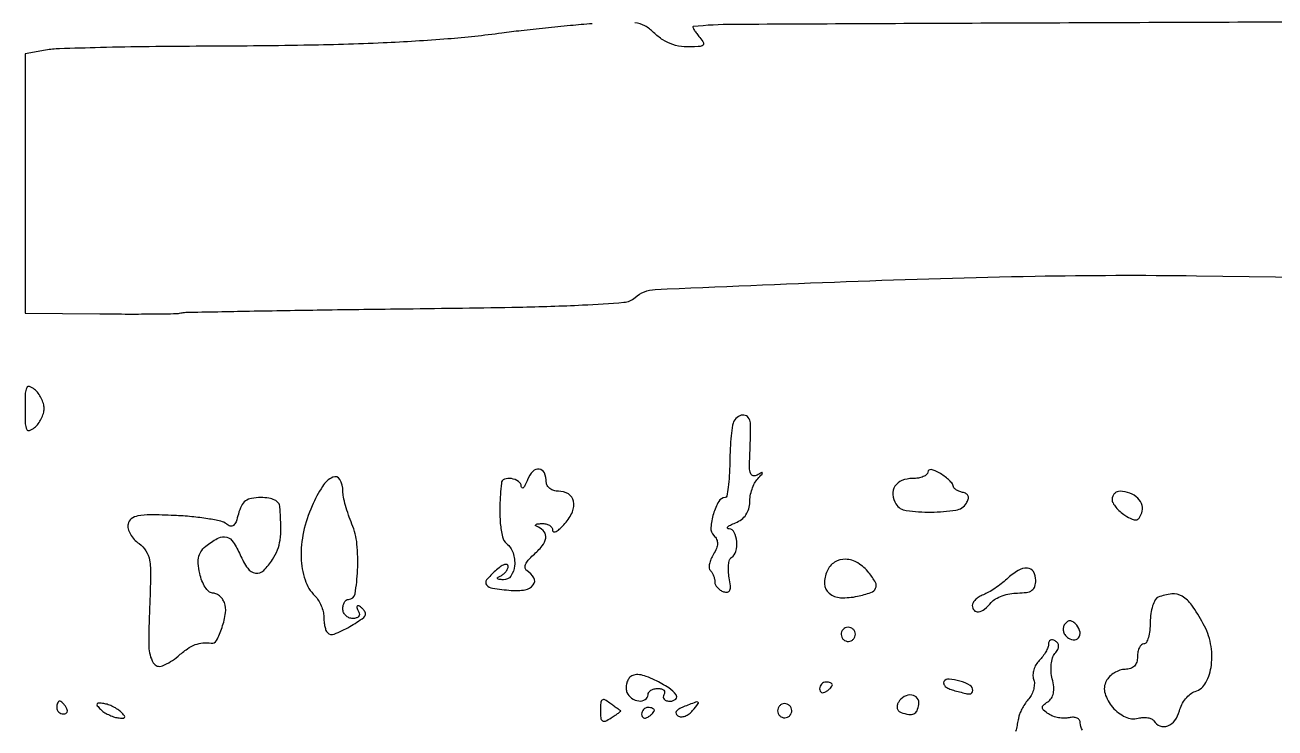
# Model space of a CAD drawing. Extents: x 0 to 5034, y 0 to 2560.
# Drawn here: x 0 to 196.6, y 1386.8 to 1497.3 of the extents above; entities that cross this region are included whole.
import ezdxf

# ---------------------------------------------------------------- set-up
doc = ezdxf.new("R2010")
doc.units = 0

msp = doc.modelspace()

# ---------------------------------------------------------------- linework, layer by layer
for points in [[(199.199265, 1497.736108, 0.000083), (154.365639, 1497.563352, 0.000258), (111.386465, 1497.368396, 0.023881), (105.127555, 1497.03758, 0.49395), (105.06091, 1496.92952, 0.03781), (105.230202, 1496.570414, 0.029138), (105.548621, 1496.078389, 0.015023), (106, 1495.5, -0.020246), (106.610627, 1494.70048, -0.174376), (106.727041, 1494.273996, -0.306037), (106.517954, 1494.011586, -0.055139), (105.872445, 1493.884846, -0.037198), (103.702479, 1493.864564, -0.061034), (101.899662, 1494.205551, -0.066146), (100.335333, 1494.943823, -0.053137), (98.886085, 1496.113915, 0.074313), (97.501035, 1497.138799, 0.087299), (95.950124, 1497.643369, 0.04655)], [(89.211764, 1497.480997, 0.004053), (85.785742, 1497.188494, 0.002683), (81.855956, 1496.799588, 0.0027), (78.041263, 1496.380557, 0.005243), (75, 1495.997503, -0.014409), (66.503426, 1495.085218, -0.008573), (56.344156, 1494.464742, -0.00685), (43.843731, 1494.087697, -0.00341), (28, 1493.935058, 0.002321), (19.527926, 1493.871891, 0.003127), (11.860937, 1493.731181, 0.002138), (5.434091, 1493.545528, 0.033527), (3.25, 1493.325983), (0, 1492.777418), (0, 1472.388709), (0, 1452), (11.75, 1451.881579, 0.002098), (16.3249, 1451.854671, 0.003092), (20.342188, 1451.872749, 0.001438), (23.761766, 1451.919122, 0.058295), (24.5, 1452.017811, -0.057565), (25.302741, 1452.126314, -0.000189), (35.330797, 1452.316556, -0.001053), (46.681754, 1452.503691, -0.000659), (59.966544, 1452.677215, 0.001577), (77.693705, 1452.941295, 0.007727), (87.706768, 1453.276893, 0.007629), (94.214104, 1453.695347, 0.162851), (95.966544, 1454.441112, -0.17213), (99.118406, 1455.715721, -0.001143), (129.188335, 1456.951921, -0.005042), (158.882485, 1457.804885, -0.008066), (184.25, 1457.868337), (205, 1457.58549)], [(166.339248, 1386.45103, -0.146832), (166, 1387.581346, 0.15599), (165.860889, 1388.016395, 0.13007), (165.485938, 1388.327839, 0.101294), (164.919201, 1388.462062, 0.066564), (164.25, 1388.393377, -0.062516), (163.470092, 1388.306969, -0.041557), (162.573437, 1388.394756, -0.041523), (161.702527, 1388.629854, -0.061909), (161, 1388.986996, -0.028444), (160.234177, 1389.57021, -0.203485), (160.031415, 1389.977837, -0.231748), (160.196336, 1390.373007, -0.03691), (160.885347, 1390.892666, 0.107549), (161.448971, 1391.457733, 0.094205), (161.760398, 1392.232963, 0.073031), (161.809027, 1393.238343, 0.037125), (161.592288, 1394.488319, -0.04314), (161.4074, 1395.636333, -0.04401), (161.424159, 1396.791258, -0.047829), (161.627139, 1397.802678, -0.100103), (162.005499, 1398.506626, 0.045478), (162.440149, 1399.139463, 0.122865), (162.582633, 1399.661536, 0.162648), (162.447374, 1400.09795, 0.098871), (162.048558, 1400.469989, 0.084519), (161.648003, 1400.632274, 0.163301), (161.308014, 1400.595602, 0.180874), (161.081785, 1400.367707, 0.106361), (161, 1399.987588, -0.093259), (160.899249, 1399.452118, -0.035253), (160.571856, 1398.761068, -0.033411), (160.100247, 1398.040783, -0.034737), (159.54249, 1397.399633, 0.064402), (159.027593, 1396.731754, 0.058793), (158.68038, 1395.934401, 0.062533), (158.544324, 1395.13383, 0.102822), (158.654365, 1394.458326, -0.095838), (158.775629, 1393.773738, -0.055876), (158.669319, 1392.943877, -0.053011), (158.367525, 1392.104023, -0.060531), (157.905706, 1391.386383, 0.023438), (157.383872, 1390.694007, 0.020704), (156.905697, 1389.927201, 0.021222), (156.532714, 1389.199697, 0.057382), (156.352291, 1388.649118, -0.002199), (156.228948, 1388.060133, -0.000716), (156.04169, 1387.191214, -0.000713), (155.830871, 1386.226366, -0.000803)]]:
    msp.add_lwpolyline(points, format="xyb")
for points in [[(0, 1437, 0.008681), (0.041623, 1434.602955, 0.107644), (0.265025, 1433.725061, 0.382744), (0.715918, 1433.547024, 0.084627), (1.5, 1434, 0.059806), (2.074091, 1434.605713, 0.043899), (2.559375, 1435.394767, 0.044601), (2.890374, 1436.23689, 0.071461), (3, 1437, 0.071461), (2.890374, 1437.76311, 0.044601), (2.559375, 1438.605233, 0.043899), (2.074091, 1439.394287, 0.059806), (1.5, 1440, 0.084627), (0.715918, 1440.452976, 0.382744), (0.265025, 1440.274939, 0.107644), (0.041623, 1439.397045, 0.008681)], [(111.521709, 1435.035125, 0.102997), (111.284413, 1434.381611, 0.010368), (111.081133, 1432.72774, 0.012657), (110.928155, 1430.72538, 0.009749), (110.859269, 1428.535125, -0.010959), (110.787365, 1426.41244, -0.018026), (110.622643, 1424.623651, -0.012306), (110.405656, 1423.211697, -0.359834), (110.146577, 1422.992198, 0.266465), (109.132771, 1422.394243, 0.056077), (108.290219, 1420.429079, 0.055375), (107.893717, 1418.279003, 0.217622), (108.353003, 1417.046997, -0.083825), (108.791896, 1416.429797, -0.119113), (108.93415, 1415.774518, -0.09497), (108.77069, 1415.017676, -0.039061), (108.283815, 1414.082852, 0.040779), (107.888439, 1413.317312, 0.052965), (107.663278, 1412.561097, 0.063538), (107.627094, 1411.923085, 0.180716), (107.808855, 1411.524478, -0.064479), (108.073635, 1411.18092, -0.039126), (108.296976, 1410.718128, -0.038617), (108.449294, 1410.215451, -0.054309), (108.5, 1409.75, 0.11397), (108.603647, 1409.301196, 0.069753), (108.908761, 1408.848642, 0.064156), (109.359528, 1408.461055, 0.065165), (109.891525, 1408.202825, 0.119), (110.505425, 1408.150601, 0.264727), (110.860978, 1408.432061, 0.121119), (110.959799, 1409.120613, 0.022595), (110.775635, 1410.393359, -0.032881), (110.645005, 1411.448773, -0.042357), (110.671628, 1412.425212, -0.048121), (110.834745, 1413.197746, -0.180153), (111.134109, 1413.582884, 0.192466), (111.835362, 1414.530782, 0.085754), (111.970415, 1416.10522, 0.094171), (111.572643, 1417.524201, 0.271124), (110.75, 1418.063386, -0.209872), (110.517531, 1418.179841, -0.392017), (110.528125, 1418.373817, -0.077688), (110.958612, 1418.677237, -0.019179), (111.75, 1419.031162, 0.066288), (112.700062, 1419.568301, 0.079257), (113.411869, 1420.308776, 0.080602), (113.849698, 1421.223021, 0.071564), (114, 1422.267776, -0.046236), (114.091904, 1423.259514, -0.035696), (114.367188, 1424.310504, -0.036676), (114.770706, 1425.26265, -0.068608), (115.25, 1425.946704, 0.004203), (115.933071, 1426.69514, 0.222022), (115.988071, 1426.876527, 0.519061), (115.883916, 1426.929524, 0.007414), (115.165499, 1426.535463, -0.171865), (114.553894, 1426.426616, -0.268902), (114.152624, 1426.757566, -0.087018), (113.975549, 1427.718837, -0.013879), (114.012391, 1429.638759, 0.003631), (114.074723, 1431.208701, 0.003973), (114.112038, 1432.732948, 0.00372), (114.123893, 1434.037073, 0.019755), (114.096892, 1434.75, 0.147762), (113.775256, 1435.577385, 0.201764), (113.084513, 1435.962356, 0.172363), (112.23556, 1435.762595, 0.111648)], [(45.151126, 1421.689899, 0.050878), (43.811515, 1417.594051, 0.061465), (43.441454, 1413.567857, 0.070472), (44.047574, 1410.075231, 0.118768), (45.591246, 1407.551611, -0.057053), (46.130658, 1406.872731, -0.038878), (46.586178, 1405.997155, -0.039102), (46.897246, 1405.070399, -0.061495), (47, 1404.238095, 0.026747), (47.041233, 1403.467838, 0.029125), (47.164518, 1402.72834, 0.030363), (47.343864, 1402.11422, 0.110586), (47.56006, 1401.773273, 0.299993), (48.649502, 1401.549599, 0.032727), (51.075582, 1402.709091, 0.033664), (53.276432, 1404.146515, 0.387432), (53.451494, 1405.078485, 0.036115), (53.196657, 1405.431121, 0.040429), (52.90239, 1405.729305, 0.044351), (52.613456, 1405.936692, 0.134275), (52.381966, 1406, 0.287043), (52.245658, 1405.914721, 0.143517), (52.210388, 1405.70625, 0.074368), (52.298214, 1405.383844, 0.034804), (52.5, 1405, -0.139169), (52.607943, 1404.620352, -0.191142), (52.478525, 1404.29375, -0.138808), (52.110654, 1404.073267, -0.066118), (51.559017, 1404, -0.095165), (50.963945, 1404.114295, -0.09695), (50.457961, 1404.440625, -0.098802), (50.119235, 1404.927627, -0.103052), (50, 1405.5, -0.055946), (50.064403, 1406.073775, -0.075442), (50.255072, 1406.559375, -0.094745), (50.537054, 1406.885011, -0.16862), (50.868331, 1407, 0.364139), (51.909771, 1407.874401, 0.031597), (52.322143, 1411.582136, 0.036432), (52.21827, 1415.696521, 0.074564), (51.431228, 1418.818837, -0.016275), (50.88337, 1420.260199, -0.01548), (50.420423, 1421.758231, -0.015636), (50.09401, 1423.10667, -0.051603), (50, 1424.015135, 0.129258), (49.519934, 1425.841115, 0.394713), (48.404992, 1426.191798, 0.140523), (46.795702, 1424.762119, 0.036879)], [(79.054928, 1425.814245, -0.018692), (78.691911, 1424.998723, -0.073599), (78.380798, 1424.546997, -0.379234), (78.183535, 1424.528042, -0.2265), (78.063386, 1424.75, 0.234012), (77.623098, 1425.536363, 0.111081), (76.517035, 1425.977338, 0.12552), (75.416503, 1425.876233, 0.291158), (74.927666, 1425.25, 0.015332), (74.695524, 1421.710193, 0.030397), (74.768484, 1418.899159, 0.037048), (75.104192, 1416.829271, 0.162322), (75.75, 1415.791567, -0.139761), (76.77412, 1414.29718, -0.102956), (77.011347, 1412.294169, -0.128721), (76.430102, 1410.668295, -0.259742), (75.25, 1410.078947, -0.021021), (74.583427, 1410.137165, -0.185333), (74.327933, 1410.275306, -0.449116), (74.351958, 1410.45138, -0.051902), (74.75, 1410.662281, 0.067691), (75.227916, 1410.935095, 0.061674), (75.632812, 1411.333302, 0.065381), (75.907131, 1411.790976, 0.102705), (76, 1412.238321, 0.335115), (75.819229, 1412.477746, 0.159447), (75.410699, 1412.461867, 0.06735), (74.765011, 1412.117814, 0.027879), (73.993869, 1411.494452, 0.035808), (72.615746, 1410.055033, 0.356164), (72.609717, 1409.277171, 0.189894), (73.519079, 1408.757814, 0.013527), (76.468649, 1408.412493, 0.065363), (78.661375, 1408.502551, 0.183771), (79.960405, 1409.272558, 0.305421), (80.049066, 1410.386999, 0.126612), (78.95039, 1411.530661, -0.210112), (78.675584, 1411.929748, -0.145964), (78.731581, 1412.481984, -0.082823), (79.161615, 1413.173719, -0.033731), (79.95039, 1413.956973, 0.043329), (81.337833, 1415.388553, 0.126315), (81.909453, 1416.628913, 0.207056), (81.680391, 1417.616994, 0.13866), (80.75, 1418.337719, -0.051902), (80.351958, 1418.54862, -0.449116), (80.327933, 1418.724694, -0.185333), (80.583427, 1418.862835, -0.021021), (81.25, 1418.921053, -0.064265), (81.91909, 1418.865207, -0.084914), (82.485938, 1418.638113, -0.103795), (82.864366, 1418.280362, -0.152831), (83, 1417.84699, 0.360403), (83.182879, 1417.62623, 0.175791), (83.569151, 1417.688914, 0.062934), (84.19202, 1418.147465, 0.024014), (84.937537, 1418.927979, 0.074133), (86.106827, 1420.766552, 0.156652), (86.286453, 1422.428252, 0.210735), (85.478293, 1423.563893, 0.13504), (83.893011, 1424, -0.074526), (83.169717, 1424.10841, -0.088502), (82.556072, 1424.423289, -0.100659), (82.145854, 1424.89146, -0.130451), (82, 1425.440983, 0.103296), (81.702684, 1426.864779, 0.26415), (80.888579, 1427.474177, 0.240857), (79.878526, 1427.109318, 0.09277)], [(142, 1427.008474, -0.218178), (141.823205, 1426.622598, -0.078337), (141.297053, 1426.296239, -0.059564), (140.523259, 1426.073856, -0.040237), (139.606989, 1426, 0.095328), (137.94765, 1425.680737, 0.153529), (136.841864, 1424.777641, 0.167882), (136.509967, 1423.470276, 0.117924), (136.989828, 1422.016459, 0.224201), (138.621807, 1420.956276, 0.035812), (142.523889, 1420.708496, 0.035935), (146.426079, 1421.021411, 0.218405), (148.07636, 1422.107143, 0.061755), (148.371342, 1422.741155, 0.163907), (148.365027, 1423.234374, 0.179633), (148.066124, 1423.59418, 0.076685), (147.473668, 1423.823324, -0.041916), (146.909692, 1423.997636, -0.054313), (146.43289, 1424.253222, -0.065376), (146.105995, 1424.546444, -0.17915), (146, 1424.832777, 0.171791), (145.878985, 1425.174598, 0.030348), (145.4125, 1425.684256, 0.02977), (144.765798, 1426.239438, 0.022911), (144, 1426.767927, 0.03018), (143.189055, 1427.208745, 0.079634), (142.55543, 1427.390008, 0.169856), (142.1648, 1427.303965, 0.260005)], [(171, 1422.740547, 0.122277), (171.142135, 1422.168035, 0.047324), (171.594166, 1421.479995, 0.043229), (172.248795, 1420.794336, 0.040997), (173.022694, 1420.2179, 0.024551), (174.14147, 1419.593344, 0.149969), (174.787003, 1419.487617, 0.214242), (175.25309, 1419.778198, 0.056261), (175.668412, 1420.578278, 0.162596), (175.720862, 1421.768554, 0.127896), (175.061309, 1422.887177, 0.106345), (173.812772, 1423.69053, 0.08712), (172.25, 1423.984687, 0.100106), (171.772991, 1423.894285, 0.099376), (171.367188, 1423.625537, 0.099006), (171.095451, 1423.220024, 0.09857)], [(33.567207, 1420.411749, -0.026619), (33.193417, 1419.199653, -0.133475), (32.78582, 1418.625974, -0.248385), (32.293502, 1418.525784, -0.101995), (31.673398, 1418.856092, 0.119006), (30.817671, 1419.275621, 0.014542), (28.752343, 1419.672492, 0.016565), (26.229956, 1419.996197, 0.012969), (23.476553, 1420.185301, 0.007912), (19.699855, 1420.286586, 0.04866), (17.763288, 1420.119133, 0.116715), (16.717699, 1419.657365, 0.185145), (16.206967, 1418.836176, 0.115109), (16.23562, 1418.101014, 0.06097), (16.584215, 1417.252854, 0.055783), (17.177288, 1416.427699, 0.056345), (17.936283, 1415.757183, -0.0971), (19.032214, 1414.618322, -0.102602), (19.590263, 1413.171434, -0.04621), (19.760126, 1410.791933, -0.006091), (19.591657, 1405.730431, 0.013813), (19.481708, 1399.564915, 0.130483), (20.179175, 1397.03783, 0.374973), (21.6269, 1396.550813, 0.08054), (24.072021, 1398.062463, -0.025935), (25.546953, 1399.213304, -0.058927), (26.790522, 1399.881436, -0.072671), (27.980839, 1400.160407, -0.061727), (29.271967, 1400.111099, 0.32303), (30.141898, 1400.545827, 0.041395), (31.002959, 1402.583987, 0.043286), (31.543881, 1404.889371, 0.128286), (31.364959, 1406.491316, 0.0698), (31.04552, 1407.068096, 0.063238), (30.570228, 1407.556824, 0.066788), (30.017877, 1407.887657, 0.101919), (29.472466, 1408, -0.189778), (28.920477, 1408.217338, -0.061583), (28.346673, 1408.901918, -0.051177), (27.839266, 1409.895106, -0.038482), (27.484547, 1411.070359, -0.03339), (27.248197, 1412.640035, -0.084931), (27.347686, 1413.783874, -0.102483), (27.801521, 1414.698807, -0.06451), (28.655091, 1415.538555, -0.044519), (30.475041, 1416.678088, -0.192038), (31.722059, 1416.791855, -0.17994), (32.756234, 1416.014535, -0.038384), (33.839706, 1414, 0.049531), (35.037133, 1411.887636, 0.205377), (36.258937, 1411.136869, 0.230492), (37.543659, 1411.544435, 0.061509), (38.944642, 1413.25, 0.04749), (39.720737, 1414.778245, 0.059031), (40.125699, 1416.318735, 0.040519), (40.242235, 1418.320712, 0.01093), (40.1, 1421.5, 0.149599), (39.858676, 1422.134264, 0.111829), (39.27729, 1422.611668, 0.078574), (38.352462, 1422.905821, 0.037797), (37.108408, 1423, 0.042322), (35.632869, 1422.874879, 0.11601), (34.675856, 1422.470063, 0.123223), (34.033396, 1421.69862, 0.050872)], [(126.161349, 1411.454778, 0.116469), (125.76164, 1409.437749, 0.214196), (126.488028, 1407.965254, 0.162164), (128.296789, 1407.265833, 0.066008), (130.959041, 1407.491004, 0.027101), (133.050367, 1408.07068, 0.201246), (133.809096, 1408.738516, 0.246288), (133.780527, 1409.656189, 0.04011), (132.75, 1411.18121, 0.086432), (131.013412, 1412.716407, 0.128192), (129.080978, 1413.306758, 0.154536), (127.359199, 1412.839222, 0.143849)], [(154.438561, 1410.199511, -0.022478), (153.568251, 1409.461176, -0.0172), (152.55539, 1408.731653, -0.017496), (151.557953, 1408.1135, -0.038798), (150.75, 1407.730896, 0.047896), (150.08056, 1407.398867, 0.053706), (149.514062, 1406.956062, 0.061076), (149.126612, 1406.475004, 0.13991), (149, 1406.031385, 0.18796), (149.289724, 1405.287908, 0.250708), (149.96186, 1405.052916, 0.127762), (150.951547, 1405.482005, 0.053758), (152, 1406.5, -0.089397), (152.683429, 1407.075355, -0.043142), (153.724485, 1407.559375, -0.040938), (154.929421, 1407.889143, -0.046361), (156.122445, 1408, 0.033455), (157.544865, 1408.095281, 0.11896), (158.390306, 1408.423759, 0.16268), (158.844776, 1409.033045, 0.079754), (159, 1410, 0.13516), (158.627022, 1411.354555, 0.252601), (157.677605, 1411.921809, 0.149032), (156.214635, 1411.54486, 0.050149)], [(178.25, 1407.337719, 0.172505), (177.768737, 1406.911192, 0.048881), (177.367188, 1405.977851, 0.043052), (177.091934, 1404.761554, 0.034139), (177, 1403.416667, -0.027697), (176.927427, 1402.10753, -0.043521), (176.70625, 1401.003646, -0.053908), (176.385452, 1400.228607, -0.274241), (176, 1400, 0.191087), (175.618118, 1399.848523, 0.088204), (175.29375, 1399.4125, 0.068025), (175.073693, 1398.765418, 0.048028), (175, 1398, -0.072112), (174.874222, 1397.132439, -0.122754), (174.504398, 1396.504477, -0.12431), (173.886989, 1396.128551, -0.075033), (173.035184, 1396, 0.08276), (172.209941, 1395.862463, 0.057587), (171.355711, 1395.454726, 0.056727), (170.602853, 1394.853707, 0.073219), (170.076932, 1394.14375, 0.198933), (169.884934, 1392.203961, 0.10524), (171.071725, 1390.050992, 0.102071), (173.068872, 1388.520555, 0.178407), (175.1177, 1388.320528, -0.049117), (175.878492, 1388.441449, -0.056981), (176.610171, 1388.401627, -0.065923), (177.206347, 1388.217294, -0.14748), (177.558021, 1387.90612, 0.166286), (178.533971, 1387.104458, 0.183948), (179.75056, 1387.111419, 0.143289), (180.883775, 1387.980417, 0.096815), (181.580362, 1389.464165, -0.058737), (181.955342, 1390.450668, -0.050527), (182.565246, 1391.37844, -0.053051), (183.304946, 1392.113535, -0.092498), (184.064675, 1392.520527, 0.195655), (185.754159, 1393.92563, 0.092961), (186.619297, 1396.671545, 0.078202), (186.49739, 1400.032298, 0.079051), (185.348093, 1403.17965, 0.025115), (183.517094, 1406.11242, 0.108561), (182.017995, 1407.49834, 0.157435), (180.387629, 1407.858826, 0.072332)], [(128.552786, 1402.08541, 0.099038), (128.401684, 1401.679226, 0.097945), (128.417584, 1401.244476, 0.097945), (128.597789, 1400.848514, 0.099038), (128.91459, 1400.552786, 0.099038), (129.320774, 1400.401684, 0.097945), (129.755524, 1400.417584, 0.097945), (130.151486, 1400.597789, 0.099038), (130.447214, 1400.91459, 0.099038), (130.598316, 1401.320774, 0.097945), (130.582416, 1401.755524, 0.097945), (130.402211, 1402.151486, 0.099038), (130.08541, 1402.447214, 0.099038), (129.679226, 1402.598316, 0.097945), (129.244476, 1402.582416, 0.097945), (128.848514, 1402.402211, 0.099038)], [(163.484752, 1402.975329, 0.114276), (163.307912, 1402.452245, 0.100102), (163.366255, 1401.877086, 0.093512), (163.651783, 1401.338033, 0.085534), (164.121885, 1400.920242, 0.151786), (165.14345, 1400.654357, 0.273786), (165.84328, 1401.113988, 0.203084), (165.897905, 1402.115659, 0.110233), (165.225368, 1403.174632, 0.071657), (164.741877, 1403.536366, 0.154529), (164.290422, 1403.62442, 0.154967), (163.871426, 1403.436558, 0.072185)], [(95.160444, 1394.760444, 0.084825), (94.815855, 1394.273818, 0.062576), (94.606608, 1393.64643, 0.06198), (94.557781, 1392.979955, 0.079099), (94.685134, 1392.378145, 0.151568), (95.401479, 1391.468839, 0.122891), (96.569613, 1391.031628, 0.165561), (97.577161, 1391.251189, 0.262835), (98, 1392, -0.153634), (98.120018, 1392.381379, -0.097988), (98.457961, 1392.70625, -0.080552), (98.962904, 1392.925455, -0.062283), (99.559017, 1393, -0.066118), (100.110654, 1392.926733, -0.138808), (100.478525, 1392.70625, -0.191142), (100.607943, 1392.379648, -0.139169), (100.5, 1392, 0.146489), (100.397987, 1391.620597, 0.191582), (100.538811, 1391.29375, 0.134005), (100.925364, 1391.072951, 0.063222), (101.5, 1391, 0.188775), (102.35885, 1391.33624, 0.381534), (102.422959, 1392.005449, 0.094224), (101.271084, 1393.077321, 0.024706), (99.062419, 1394.318975, 0.027574), (97.723395, 1394.897149, 0.060025), (96.636056, 1395.154687, 0.084903), (95.785026, 1395.106348, 0.140733)], [(144.543073, 1394.069693, 0.230723), (144.506693, 1393.707345, 0.119271), (144.766342, 1393.320279, 0.077634), (145.301214, 1392.964045, 0.044233), (146.034162, 1392.701317, 0.003305), (147.987425, 1392.204298, 0.060646), (148.621915, 1392.12688, 0.248246), (148.921924, 1392.28551, 0.123693), (149.074167, 1392.700492, 0.301855), (148.669926, 1393.475393, 0.052597), (147.071319, 1394.148545, 0.052131), (145.353932, 1394.477562, 0.28278)], [(125, 1392.940983, 0.108972), (125.078288, 1392.586039, 0.182303), (125.29375, 1392.3746, 0.161196), (125.6179, 1392.343488, 0.082592), (126, 1392.5, 0.029505), (126.382774, 1392.768994, 0.035638), (126.70625, 1393.066025, 0.038439), (126.934461, 1393.34829, 0.151918), (127, 1393.559017, 0.210953), (126.92554, 1393.727648, 0.081139), (126.70625, 1393.870461, 0.061769), (126.382849, 1393.967655, 0.042167), (126, 1394, 0.105053), (125.618444, 1393.918938, 0.099167), (125.29375, 1393.688914, 0.09642), (125.076123, 1393.345238, 0.093332)], [(5, 1390, 0.105053), (5.081062, 1389.618444, 0.099167), (5.311086, 1389.29375, 0.09642), (5.654762, 1389.076123, 0.093332), (6.059017, 1389, 0.108972), (6.413961, 1389.078288, 0.182303), (6.6254, 1389.29375, 0.161196), (6.656512, 1389.6179, 0.082592), (6.5, 1390, 0.029505), (6.231006, 1390.382774, 0.035638), (5.933975, 1390.70625, 0.038439), (5.65171, 1390.934461, 0.151918), (5.440983, 1391, 0.210953), (5.272352, 1390.92554, 0.081139), (5.129539, 1390.70625, 0.061769), (5.032345, 1390.382849, 0.042167)], [(11.859179, 1389.740821, 0.050837), (12.407488, 1389.293959, 0.031056), (13.132577, 1388.878673, 0.030919), (13.910448, 1388.553254, 0.047204), (14.620576, 1388.379424, 0.024186), (15.389068, 1388.304363, 0.278309), (15.645331, 1388.44233, 0.311517), (15.626122, 1388.716521, 0.027877), (15.140821, 1389.259179, 0.050837), (14.592512, 1389.706041, 0.031056), (13.867423, 1390.121327, 0.030919), (13.089552, 1390.446746, 0.047204), (12.379424, 1390.620576, 0.024186), (11.610932, 1390.695637, 0.278309), (11.354669, 1390.55767, 0.311517), (11.373878, 1390.283479, 0.027877)], [(90.5, 1389.562617, 0.024974), (90.559645, 1388.369224, 0.217434), (90.820572, 1387.921923, 0.263754), (91.290994, 1387.875315, 0.035325), (92.204522, 1388.359799, 0.007876), (92.843993, 1388.773296, 0.014535), (93.348262, 1389.1324, 0.010753), (93.717298, 1389.424406, 0.585022), (93.704522, 1389.495113, -0.067713), (93.570617, 1389.562893, -0.002679), (93.119453, 1389.877655, -0.004694), (92.589541, 1390.259096, -0.003297), (92, 1390.697931, 0.038391), (91.210047, 1391.203971, 0.293214), (90.790577, 1391.171419, 0.211638), (90.552283, 1390.741163, 0.02217)], [(103.566376, 1390.102217, 0.039121), (102.836677, 1389.748429, 0.124256), (102.452915, 1389.371139, 0.239959), (102.425462, 1389.008921, 0.156729), (102.70307, 1388.683513, 0.1417), (103.205279, 1388.543414, 0.083958), (103.821983, 1388.653725, 0.072081), (104.456809, 1388.99106, 0.061508), (105.009138, 1389.51101, 0.008456), (105.894081, 1390.614762, 0.495696), (105.836275, 1390.830757, 0.189617), (105.475087, 1390.835858, 0.003146)], [(118.552786, 1390.08541, 0.099038), (118.401684, 1389.679226, 0.097945), (118.417584, 1389.244476, 0.097945), (118.597789, 1388.848514, 0.099038), (118.91459, 1388.552786, 0.099038), (119.320774, 1388.401684, 0.097945), (119.755524, 1388.417584, 0.097945), (120.151486, 1388.597789, 0.099038), (120.447214, 1388.91459, 0.099038), (120.598316, 1389.320774, 0.097945), (120.582416, 1389.755524, 0.097945), (120.402211, 1390.151486, 0.099038), (120.08541, 1390.447214, 0.099038), (119.679226, 1390.598316, 0.097945), (119.244476, 1390.582416, 0.097945), (118.848514, 1390.402211, 0.099038)], [(137.381966, 1390.809017, 0.086838), (137.188514, 1390.325143, 0.116855), (137.200533, 1389.85508, 0.129099), (137.416588, 1389.473316, 0.119887), (137.797949, 1389.234017, 0.037427), (139.052181, 1388.917857, 0.14818), (139.832652, 1389.013636, 0.187673), (140.321414, 1389.504319, 0.066769), (140.598844, 1390.472506, 0.197189), (140.351973, 1391.465579, 0.211453), (139.488036, 1391.961379, 0.157547), (138.316933, 1391.713852, 0.124741)], [(97, 1388.940983, 0.108972), (97.078288, 1388.586039, 0.182303), (97.29375, 1388.3746, 0.161196), (97.6179, 1388.343488, 0.082592), (98, 1388.5, 0.029505), (98.382774, 1388.768994, 0.035638), (98.70625, 1389.066025, 0.038439), (98.934461, 1389.34829, 0.151918), (99, 1389.559017, 0.210953), (98.92554, 1389.727648, 0.081139), (98.70625, 1389.870461, 0.061769), (98.382849, 1389.967655, 0.042167), (98, 1390, 0.105053), (97.618444, 1389.918938, 0.099167), (97.29375, 1389.688914, 0.09642), (97.076123, 1389.345238, 0.093332)]]:
    msp.add_lwpolyline(points, format="xyb", close=True)

doc.saveas('drawing.dxf')
